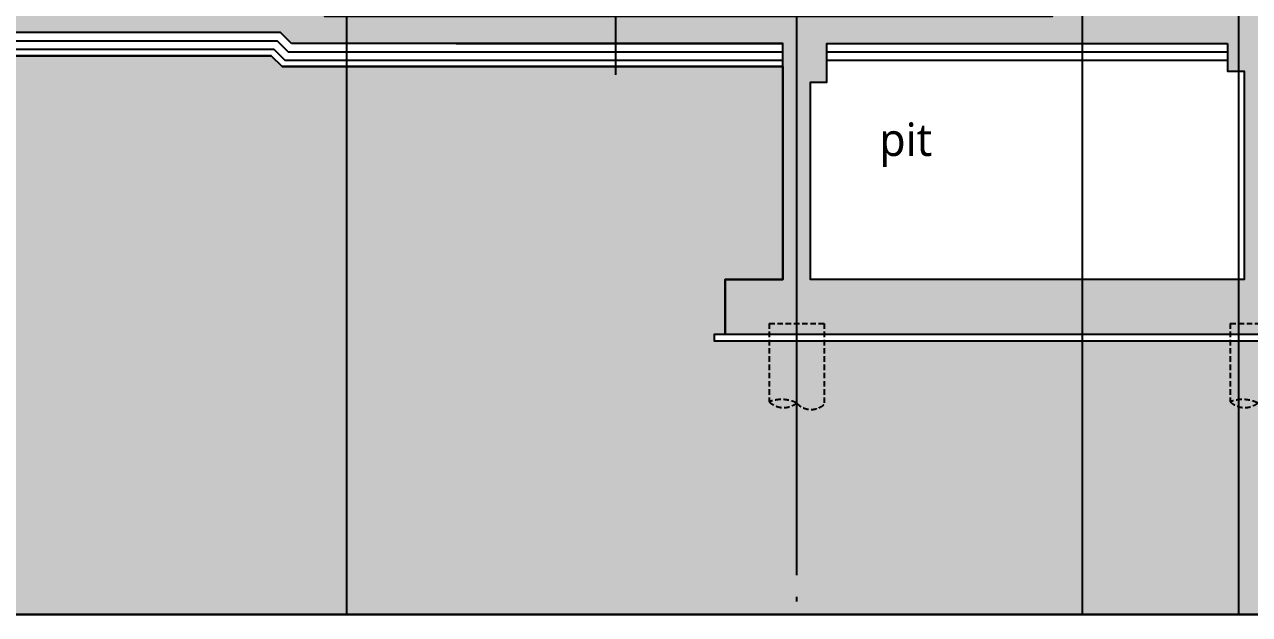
# Model space of a CAD drawing. Header units: millimetres. Extents: x 0 to 672800, y 0 to 118800.
# Drawn here: x 256517 to 267675, y 20890 to 26268 of the extents above; entities that cross this region are included whole.
import ezdxf
from ezdxf.enums import TextEntityAlignment as Align

# ---------------------------------------------------------------- set-up
doc = ezdxf.new("R2010")
doc.units = ezdxf.units.MM
doc.header["$LTSCALE"] = 200
for name, pattern in [('CEN-GAUN', [32.2, 30, -1, 0.2, -1]), ('CONTINOUS', [0]), ('HIDDEN', [0.375, 0.25, -0.125])]:
    doc.linetypes.add(name, pattern=pattern)
doc.layers.get('DEFPOINTS').update_dxf_attribs({"color": 137})
for name, color, linetype in [('01단열재', 252, 'Continuous'), ('0파일', 251, 'HIDDEN'), ('5버림콘크리트', 5, 'CONTINOUS'), ('A-CON', 2, 'Continuous'), ('CEN', 1, 'CEN-GAUN'), ('HAT-254', 254, 'Continuous'), ('SOL-253', 253, 'Continuous')]:
    doc.layers.add(name, color=color, linetype=linetype)
doc.layers.add('TXT-1', color=137, linetype='Continuous', plot=False)
doc.styles.add('스타일1', font='malgun.ttf')
doc.linetypes.add('INSUL50', pattern='A,0.00254,-2.54,[134,ltypeshp.shx,S=6.25,R=0,X=-2.54,Y=0],-19.92,[134,ltypeshp.shx,S=6.25,R=180,X=2.54,Y=0],-2.54', length=25.00254)

# ---------------------------------------------------------------- blocks, each defined once
blk = doc.blocks.new('pile(500)-section')
at = {"layer": '0파일'}
for p, q in [((-250, 0), (-250, -714)), ((-250, 0), (250, 0)), ((250, 0), (250, -739))]:
    blk.add_line(p, q, dxfattribs=at)
for points in [[(-250, -714, -0.201908), (0, -725, 0.417045), (250, -739)], [(-250, -714, 0.379922), (0, -725)]]:
    blk.add_lwpolyline(points, format="xyb", dxfattribs=at)

msp = doc.modelspace()

# ---------------------------------------------------------------- hatches: boundary and pattern name
at = {"layer": 'HAT-254'}
h = msp.add_hatch(color=256, dxfattribs=at)
h.dxf.hatch_style = 1
h.paths.add_polyline_path([(268400, 23443.6), (268400, 23943.6), (267875, 23943.6), (267875, 26193.6), (280350, 26193.6), (280350, 25743.6), (280750, 25743.6), (280750, 26193.6), (280885, 26193.6), (280885, 26443.6), (265980, 26443.6), (265980, 26543.6), (265880, 26543.6), (265880, 26343.6), (259250, 26343.6), (259250, 26543.6), (259150, 26543.6), (259150, 26443.6), (209150, 26443.6), (209150, 26043.6), (209150, 25743.6), (209550, 25743.6), (209550, 26193.6), (258850, 26193.6), (258950, 26093.6), (263425, 26093.6), (263425, 23943.6), (262900, 23943.6), (262900, 23443.6)])
h.paths.add_polyline_path([(263675, 23943.6), (263675, 26093.6), (267625, 26093.6), (267625, 23943.6)], flags=16)
h = msp.add_hatch(color=256, dxfattribs=at)
h.dxf.hatch_style = 1
h.paths.add_polyline_path([(263825, 25743.6), (263675, 25743.6), (263675, 26093.6), (263825, 26093.6)])
h = msp.add_hatch(color=256, dxfattribs=at)
h.dxf.hatch_style = 1
h.paths.add_polyline_path([(267625, 25843.6), (267475, 25843.6), (267475, 26093.6), (267625, 26093.6)])
at = {"layer": 'SOL-253'}
h = msp.add_hatch(color=256, dxfattribs=at)
h.dxf.hatch_style = 1
h.paths.add_polyline_path([(208850, 26243.6), (208850, 26093.6), (209150, 26093.6), (209150, 25593.6), (209050, 25593.6), (209050, 25533.6), (209800, 25533.6), (209800, 25593.6), (209700, 25593.6), (209700, 25983.6), (258763, 25983.6), (258863, 25883.6), (263425, 25883.6), (263425, 23943.6), (262900, 23943.6), (262900, 23443.6), (262800, 23443.6), (262800, 23383.6), (268500, 23383.6), (268500, 23443.6), (268400, 23443.6), (268400, 23943.6), (267875, 23943.6), (267875, 25983.6), (280200, 25983.6), (280200, 25593.6), (280100, 25593.6), (280100, 25533.6), (281000, 25533.6), (281000, 25593.6), (280900, 25593.6), (280900, 25893.6), (282535, 25893.6), (282535, 24943.6), (281984.3, 24943.6), (281985, 24443.6), (281885, 24443.6), (281885, 24383.6), (283385, 24383.6), (283385, 24443.6), (283285, 24443.6), (283285, 24943.6), (282735, 24943.6), (282735, 25643.6), (284435, 25643.6), (284435, 24943.6), (283885, 24943.6), (283885, 24443.6), (283785, 24443.6), (283785, 24383.6), (285285, 24383.6), (285285, 24443.6), (285185, 24443.6), (285185, 24943.6), (285185, 24943.6), (285085, 24943.6), (284635, 24943.6), (284635, 25243.6), (284635, 25643.6), (284685, 25643.6), (284685, 25743.6), (291450, 25743.6), (291450, 20890.3), (198450, 20890.3), (198450, 26243.6)])

# ---------------------------------------------------------------- linework, layer by layer
at = {"layer": '01단열재', "linetype": 'INSUL50', "ltscale": 0.015}
for points in [[(209550, 26118.6), (258818.9, 26118.6), (258918.9, 26018.6), (263425, 26018.6)], [(263825, 26018.6), (267475, 26018.6)]]:
    msp.add_lwpolyline(points, dxfattribs=at)
at = {"layer": '01단열재'}
msp.add_lwpolyline([(263825, 25943.6), (267475, 25943.6)], dxfattribs=at)
at = {"layer": '5버림콘크리트'}
for points in [[(209700, 26043.6), (258787.9, 26043.6), (258887.9, 25943.6), (263425, 25943.6)], [(263425, 25883.6), (258863, 25883.6), (258763, 25983.6), (209700, 25983.6), (209700, 26043.6)], [(262900, 23443.6), (262800, 23443.6), (262800, 23383.6), (268500, 23383.6), (268500, 23443.6), (268400, 23443.6)]]:
    msp.add_lwpolyline(points, dxfattribs=at)
at = {"layer": 'A-CON'}
msp.add_line((260450, 26093.6), (263425, 26093.6), dxfattribs=at)
for points in [[(209150, 26443.6), (259150, 26443.6), (259150, 26543.6), (259250, 26543.6), (259250, 26343.6), (265880, 26343.6), (265880, 26543.6), (265980, 26543.6), (265980, 26443.6), (280885, 26443.6), (280885, 26193.6), (280750, 26193.6), (280750, 25743.6), (280350, 25743.6), (280350, 26193.6), (267875, 26193.6), (267875, 23943.6), (268400, 23943.6), (268400, 23443.6), (262900, 23443.6), (262900, 23943.6), (263425, 23943.6), (263425, 26093.6), (258950, 26093.6)], [(258950, 26093.6), (258850, 26193.6), (209550, 26193.6)]]:
    msp.add_lwpolyline(points, dxfattribs=at)
msp.add_lwpolyline([(267475, 26093.6), (267475, 25843.6), (267625, 25843.6), (267625, 23943.6), (263675, 23943.6), (263675, 25743.6), (263825, 25743.6), (263825, 26093.6)], close=True, dxfattribs=at)
at = {"layer": 'CEN'}
for p, q in [((259450, 45890.3), (259450, 20890.3)), ((266150, 45890.3), (266150, 20890.3)), ((267575, 45890.3), (267575, 20890.3)), ((261900, 30139.4), (261900, 25807.7)), ((263550, 27250.1), (263550, 20890.3))]:
    msp.add_line(p, q, dxfattribs=at)
at = {"layer": 'DEFPOINTS'}
msp.add_lwpolyline([(291450, 20890.3), (291450, 45890.3), (198450, 45890.3), (198450, 20890.3)], close=True, dxfattribs=at)
at = {"layer": 'SOL-253'}
for points in [[(291450, 20890.3), (198450, 20890.3), (198450, 26243.6), (209150, 26243.6)], [(209700, 25983.6), (258763, 25983.6), (258863, 25883.6), (263425, 25883.6), (263425, 23943.6), (262900, 23943.6), (262900, 23443.6), (262800, 23443.6), (262800, 23383.6), (268500, 23383.6), (268500, 23443.6), (268400, 23443.6), (268400, 23943.6), (267875, 23943.6), (267875, 25983.6), (280200, 25983.6), (280200, 25593.6), (280100, 25593.6), (280100, 25533.6), (281000, 25533.6), (281000, 25593.6), (280900, 25593.6), (280900, 25893.6), (282535, 25893.6)]]:
    msp.add_lwpolyline(points, dxfattribs=at)

# ---------------------------------------------------------------- block references
at = {"layer": '0파일'}
for p in [(263550, 23543.6), (267750, 23543.6)]:
    msp.add_blockref('pile(500)-section', p, dxfattribs=at)

# ---------------------------------------------------------------- texts
at = {"layer": 'TXT-1', "style": '스타일1'}
msp.add_text('pit', height=300, dxfattribs=at).set_placement((264543.8, 25219.6), align=Align.MIDDLE_CENTER)

doc.saveas('drawing.dxf')
